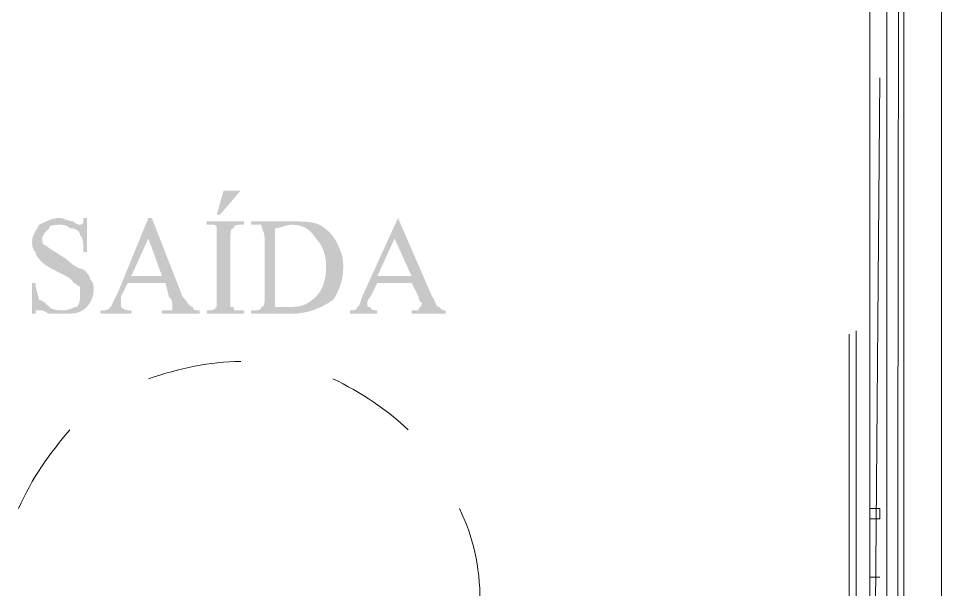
# Model space of a CAD drawing. Header units: metres. Extents: x 2999 to 3164, y 1641 to 1678.
# Drawn here: x 3008.8241 to 3009.2431, y 1652.9362 to 1653.1954 of the extents above; entities that cross this region are included whole.
import ezdxf

# ---------------------------------------------------------------- set-up
doc = ezdxf.new("R2010")
doc.units = ezdxf.units.M

msp = doc.modelspace()

# ---------------------------------------------------------------- hatches: boundary and pattern name
at = {"true_color": 0x000007}
h = msp.add_hatch(color=7, dxfattribs=at)
h.paths.add_polyline_path([(3008.85511, 1653.10486), (3008.85511, 1653.08934), (3008.85356, 1653.08934), (3008.85356, 1653.08934), (3008.85356, 1653.08973), (3008.85356, 1653.09011), (3008.85355, 1653.0905), (3008.85355, 1653.09088), (3008.85354, 1653.09126), (3008.85353, 1653.09164), (3008.85352, 1653.09202), (3008.8535, 1653.09238), (3008.85347, 1653.09275), (3008.85344, 1653.09311), (3008.85341, 1653.09346), (3008.85336, 1653.0938), (3008.85331, 1653.09414), (3008.85325, 1653.09446), (3008.85318, 1653.09478), (3008.8531, 1653.09509), (3008.85301, 1653.09538), (3008.8529, 1653.09567), (3008.85279, 1653.09594), (3008.85266, 1653.0962), (3008.85252, 1653.09645), (3008.85236, 1653.09668), (3008.85219, 1653.0969), (3008.852, 1653.0971), (3008.852, 1653.0971), (3008.852, 1653.09729), (3008.85197, 1653.09748), (3008.85193, 1653.09768), (3008.85188, 1653.09787), (3008.8518, 1653.09805), (3008.85171, 1653.09824), (3008.85161, 1653.09842), (3008.85149, 1653.09859), (3008.85135, 1653.09876), (3008.8512, 1653.09893), (3008.85103, 1653.09908), (3008.85084, 1653.09923), (3008.85064, 1653.09937), (3008.85042, 1653.09951), (3008.85019, 1653.09963), (3008.84994, 1653.09974), (3008.84967, 1653.09984), (3008.84939, 1653.09993), (3008.84909, 1653.10001), (3008.84877, 1653.10008), (3008.84844, 1653.10013), (3008.84809, 1653.10017), (3008.84773, 1653.10019), (3008.84735, 1653.1002), (3008.84716, 1653.10039), (3008.84696, 1653.10056), (3008.84677, 1653.10071), (3008.84657, 1653.10086), (3008.84638, 1653.10098), (3008.84619, 1653.1011), (3008.84599, 1653.1012), (3008.8458, 1653.10129), (3008.8456, 1653.10137), (3008.84541, 1653.10145), (3008.84522, 1653.10151), (3008.84502, 1653.10156), (3008.84483, 1653.1016), (3008.84463, 1653.10164), (3008.84444, 1653.10167), (3008.84425, 1653.1017), (3008.84405, 1653.10172), (3008.84386, 1653.10173), (3008.84366, 1653.10174), (3008.84347, 1653.10175), (3008.84328, 1653.10175), (3008.84308, 1653.10175), (3008.84289, 1653.10175), (3008.84269, 1653.10175), (3008.84249, 1653.10175), (3008.84228, 1653.10175), (3008.84205, 1653.10175), (3008.84181, 1653.10175), (3008.84156, 1653.10174), (3008.84131, 1653.10173), (3008.84105, 1653.10172), (3008.8408, 1653.1017), (3008.84054, 1653.10167), (3008.84028, 1653.10164), (3008.84003, 1653.1016), (3008.83978, 1653.10156), (3008.83955, 1653.10151), (3008.83932, 1653.10145), (3008.8391, 1653.10137), (3008.8389, 1653.10129), (3008.83871, 1653.1012), (3008.83855, 1653.1011), (3008.8384, 1653.10098), (3008.83827, 1653.10086), (3008.83817, 1653.10071), (3008.8381, 1653.10056), (3008.83805, 1653.10039), (3008.83804, 1653.1002), (3008.83784, 1653.10001), (3008.83765, 1653.09981), (3008.83746, 1653.09962), (3008.83727, 1653.09943), (3008.83708, 1653.09923), (3008.8369, 1653.09904), (3008.83672, 1653.09884), (3008.83654, 1653.09865), (3008.83637, 1653.09846), (3008.83621, 1653.09826), (3008.83605, 1653.09807), (3008.8359, 1653.09787), (3008.83576, 1653.09768), (3008.83563, 1653.09749), (3008.83551, 1653.09729), (3008.83539, 1653.0971), (3008.83529, 1653.0969), (3008.8352, 1653.09671), (3008.83512, 1653.09652), (3008.83506, 1653.09632), (3008.835, 1653.09613), (3008.83496, 1653.09593), (3008.83494, 1653.09574), (3008.83493, 1653.09555), (3008.83493, 1653.09535), (3008.83493, 1653.09516), (3008.83494, 1653.09497), (3008.83494, 1653.09478), (3008.83495, 1653.09459), (3008.83496, 1653.09441), (3008.83497, 1653.09423), (3008.83499, 1653.09405), (3008.83502, 1653.09388), (3008.83505, 1653.09372), (3008.83508, 1653.09356), (3008.83513, 1653.09341), (3008.83518, 1653.09327), (3008.83524, 1653.09314), (3008.83531, 1653.09301), (3008.83539, 1653.0929), (3008.83549, 1653.0928), (3008.83559, 1653.09271), (3008.8357, 1653.09263), (3008.83583, 1653.09256), (3008.83597, 1653.09251), (3008.83613, 1653.09247), (3008.8363, 1653.09245), (3008.83649, 1653.09244), (3008.83669, 1653.09225), (3008.83691, 1653.09205), (3008.83714, 1653.09186), (3008.83739, 1653.09166), (3008.83766, 1653.09146), (3008.83794, 1653.09125), (3008.83824, 1653.09105), (3008.83855, 1653.09083), (3008.83889, 1653.09061), (3008.83923, 1653.09039), (3008.8396, 1653.09016), (3008.83998, 1653.08992), (3008.84037, 1653.08967), (3008.84079, 1653.08942), (3008.84121, 1653.08915), (3008.84166, 1653.08888), (3008.84212, 1653.08859), (3008.8426, 1653.0883), (3008.84309, 1653.08799), (3008.8436, 1653.08766), (3008.84412, 1653.08733), (3008.84467, 1653.08698), (3008.84522, 1653.08661), (3008.8458, 1653.08623), (3008.84618, 1653.08585), (3008.84657, 1653.08549), (3008.84696, 1653.08514), (3008.84734, 1653.08481), (3008.84772, 1653.0845), (3008.8481, 1653.0842), (3008.84847, 1653.08391), (3008.84884, 1653.08365), (3008.84921, 1653.0834), (3008.84956, 1653.08316), (3008.84992, 1653.08294), (3008.85026, 1653.08274), (3008.85059, 1653.08256), (3008.85092, 1653.08239), (3008.85124, 1653.08223), (3008.85155, 1653.0821), (3008.85184, 1653.08197), (3008.85213, 1653.08187), (3008.8524, 1653.08178), (3008.85266, 1653.08171), (3008.85291, 1653.08165), (3008.85314, 1653.08161), (3008.85335, 1653.08159), (3008.85356, 1653.08158), (3008.85375, 1653.08138), (3008.85394, 1653.08119), (3008.85414, 1653.081), (3008.85433, 1653.0808), (3008.85451, 1653.08061), (3008.8547, 1653.08041), (3008.85488, 1653.08022), (3008.85505, 1653.08003), (3008.85522, 1653.07983), (3008.85538, 1653.07964), (3008.85554, 1653.07944), (3008.85569, 1653.07925), (3008.85583, 1653.07906), (3008.85596, 1653.07886), (3008.85609, 1653.07867), (3008.8562, 1653.07847), (3008.8563, 1653.07828), (3008.85639, 1653.07809), (3008.85647, 1653.07789), (3008.85654, 1653.0777), (3008.85659, 1653.0775), (3008.85663, 1653.07731), (3008.85665, 1653.07712), (3008.85666, 1653.07692), (3008.85685, 1653.07673), (3008.85702, 1653.07653), (3008.85717, 1653.07634), (3008.85731, 1653.07615), (3008.85744, 1653.07595), (3008.85756, 1653.07576), (3008.85766, 1653.07556), (3008.85775, 1653.07537), (3008.85783, 1653.07518), (3008.8579, 1653.07498), (3008.85797, 1653.07479), (3008.85802, 1653.07459), (3008.85806, 1653.0744), (3008.8581, 1653.07421), (3008.85813, 1653.07401), (3008.85816, 1653.07382), (3008.85817, 1653.07362), (3008.85819, 1653.07343), (3008.8582, 1653.07324), (3008.85821, 1653.07304), (3008.85821, 1653.07285), (3008.85821, 1653.07265), (3008.85821, 1653.07246), (3008.85821, 1653.07227), (3008.8582, 1653.07188), (3008.85818, 1653.07149), (3008.85814, 1653.07111), (3008.85809, 1653.07072), (3008.85802, 1653.07034), (3008.85795, 1653.06996), (3008.85786, 1653.06959), (3008.85775, 1653.06922), (3008.85764, 1653.06886), (3008.85752, 1653.0685), (3008.85738, 1653.06815), (3008.85724, 1653.0678), (3008.85709, 1653.06747), (3008.85694, 1653.06714), (3008.85677, 1653.06683), (3008.8566, 1653.06652), (3008.85643, 1653.06622), (3008.85625, 1653.06594), (3008.85606, 1653.06566), (3008.85588, 1653.0654), (3008.85569, 1653.06516), (3008.8555, 1653.06493), (3008.8553, 1653.06471), (3008.85511, 1653.06451), (3008.85472, 1653.06413), (3008.85433, 1653.06379), (3008.85394, 1653.06348), (3008.85355, 1653.0632), (3008.85315, 1653.06294), (3008.85276, 1653.06271), (3008.85235, 1653.06251), (3008.85195, 1653.06232), (3008.85154, 1653.06216), (3008.85112, 1653.06202), (3008.85069, 1653.0619), (3008.85026, 1653.06179), (3008.84982, 1653.0617), (3008.84937, 1653.06163), (3008.84891, 1653.06157), (3008.84844, 1653.06152), (3008.84796, 1653.06148), (3008.84747, 1653.06145), (3008.84697, 1653.06143), (3008.84645, 1653.06142), (3008.84592, 1653.06141), (3008.84538, 1653.0614), (3008.84482, 1653.0614), (3008.84425, 1653.0614), (3008.84424, 1653.0614), (3008.84421, 1653.0614), (3008.84418, 1653.0614), (3008.84412, 1653.0614), (3008.84406, 1653.0614), (3008.84398, 1653.0614), (3008.84389, 1653.0614), (3008.84379, 1653.0614), (3008.84367, 1653.0614), (3008.84355, 1653.0614), (3008.84342, 1653.0614), (3008.84328, 1653.0614), (3008.84313, 1653.0614), (3008.84297, 1653.0614), (3008.84281, 1653.0614), (3008.84264, 1653.0614), (3008.84246, 1653.0614), (3008.84228, 1653.0614), (3008.8421, 1653.0614), (3008.84191, 1653.0614), (3008.84172, 1653.0614), (3008.84153, 1653.0614), (3008.84134, 1653.0614), (3008.84114, 1653.0614), (3008.84113, 1653.0614), (3008.84111, 1653.0614), (3008.84107, 1653.0614), (3008.84102, 1653.0614), (3008.84095, 1653.0614), (3008.84087, 1653.0614), (3008.84078, 1653.0614), (3008.84068, 1653.0614), (3008.84057, 1653.0614), (3008.84045, 1653.0614), (3008.84031, 1653.0614), (3008.84017, 1653.0614), (3008.84002, 1653.0614), (3008.83987, 1653.0614), (3008.8397, 1653.0614), (3008.83953, 1653.0614), (3008.83936, 1653.0614), (3008.83918, 1653.0614), (3008.83899, 1653.0614), (3008.83881, 1653.0614), (3008.83862, 1653.0614), (3008.83842, 1653.0614), (3008.83823, 1653.0614), (3008.83804, 1653.0614), (3008.83767, 1653.06159), (3008.83732, 1653.06176), (3008.83701, 1653.06192), (3008.83672, 1653.06206), (3008.83646, 1653.06218), (3008.83622, 1653.0623), (3008.836, 1653.0624), (3008.8358, 1653.0625), (3008.83561, 1653.06258), (3008.83544, 1653.06265), (3008.83528, 1653.06271), (3008.83513, 1653.06276), (3008.83499, 1653.06281), (3008.83485, 1653.06284), (3008.83472, 1653.06287), (3008.83459, 1653.0629), (3008.83446, 1653.06292), (3008.83433, 1653.06293), (3008.83419, 1653.06294), (3008.83405, 1653.06295), (3008.8339, 1653.06295), (3008.83374, 1653.06295), (3008.83357, 1653.06295), (3008.83338, 1653.06295), (3008.83338, 1653.06295), (3008.83338, 1653.06295), (3008.83338, 1653.06295), (3008.83337, 1653.06295), (3008.83337, 1653.06295), (3008.83336, 1653.06295), (3008.83334, 1653.06295), (3008.83332, 1653.06295), (3008.8333, 1653.06295), (3008.83327, 1653.06295), (3008.83323, 1653.06295), (3008.83319, 1653.06295), (3008.83313, 1653.06295), (3008.83307, 1653.06295), (3008.833, 1653.06295), (3008.83292, 1653.06295), (3008.83283, 1653.06295), (3008.83273, 1653.06295), (3008.83261, 1653.06295), (3008.83248, 1653.06295), (3008.83234, 1653.06295), (3008.83219, 1653.06295), (3008.83202, 1653.06295), (3008.83183, 1653.06295), (3008.83183, 1653.06295), (3008.83183, 1653.06292), (3008.83183, 1653.06289), (3008.83183, 1653.06284), (3008.83183, 1653.06278), (3008.83183, 1653.06271), (3008.83183, 1653.06264), (3008.83183, 1653.06255), (3008.83183, 1653.06246), (3008.83183, 1653.06237), (3008.83183, 1653.06228), (3008.83183, 1653.06218), (3008.83183, 1653.06208), (3008.83183, 1653.06199), (3008.83183, 1653.06189), (3008.83183, 1653.06181), (3008.83183, 1653.06172), (3008.83183, 1653.06165), (3008.83183, 1653.06158), (3008.83183, 1653.06152), (3008.83183, 1653.06147), (3008.83183, 1653.06143), (3008.83183, 1653.06141), (3008.83183, 1653.0614), (3008.83028, 1653.0614), (3008.83028, 1653.07537), (3008.83183, 1653.07537), (3008.83183, 1653.07537), (3008.83184, 1653.07498), (3008.83186, 1653.0746), (3008.8319, 1653.07421), (3008.83194, 1653.07383), (3008.832, 1653.07344), (3008.83207, 1653.07307), (3008.83215, 1653.07269), (3008.83223, 1653.07232), (3008.83232, 1653.07196), (3008.83241, 1653.0716), (3008.83251, 1653.07125), (3008.83261, 1653.07091), (3008.8327, 1653.07057), (3008.8328, 1653.07025), (3008.83289, 1653.06993), (3008.83298, 1653.06962), (3008.83306, 1653.06933), (3008.83314, 1653.06904), (3008.83321, 1653.06877), (3008.83327, 1653.06851), (3008.83331, 1653.06826), (3008.83335, 1653.06803), (3008.83337, 1653.06781), (3008.83338, 1653.06761), (3008.83338, 1653.06761), (3008.83358, 1653.0676), (3008.83377, 1653.06758), (3008.83396, 1653.06754), (3008.83416, 1653.06749), (3008.83435, 1653.06742), (3008.83455, 1653.06734), (3008.83474, 1653.06725), (3008.83493, 1653.06715), (3008.83513, 1653.06704), (3008.83532, 1653.06691), (3008.83552, 1653.06678), (3008.83571, 1653.06664), (3008.8359, 1653.06649), (3008.8361, 1653.06633), (3008.83629, 1653.06617), (3008.83649, 1653.066), (3008.83668, 1653.06583), (3008.83687, 1653.06565), (3008.83707, 1653.06546), (3008.83726, 1653.06528), (3008.83746, 1653.06509), (3008.83765, 1653.06489), (3008.83784, 1653.0647), (3008.83804, 1653.06451), (3008.83824, 1653.06432), (3008.83846, 1653.06415), (3008.83869, 1653.06399), (3008.83893, 1653.06385), (3008.83918, 1653.06372), (3008.83944, 1653.06361), (3008.83971, 1653.06351), (3008.83999, 1653.06341), (3008.84027, 1653.06333), (3008.84056, 1653.06326), (3008.84085, 1653.0632), (3008.84114, 1653.06315), (3008.84143, 1653.0631), (3008.84172, 1653.06307), (3008.84201, 1653.06304), (3008.84229, 1653.06301), (3008.84257, 1653.06299), (3008.84284, 1653.06298), (3008.8431, 1653.06297), (3008.84335, 1653.06296), (3008.8436, 1653.06296), (3008.84383, 1653.06296), (3008.84404, 1653.06295), (3008.84425, 1653.06295), (3008.84463, 1653.06296), (3008.84499, 1653.06299), (3008.84534, 1653.06302), (3008.84567, 1653.06307), (3008.846, 1653.06313), (3008.84631, 1653.0632), (3008.8466, 1653.06327), (3008.84689, 1653.06336), (3008.84716, 1653.06345), (3008.84743, 1653.06354), (3008.84768, 1653.06363), (3008.84793, 1653.06373), (3008.84817, 1653.06383), (3008.8484, 1653.06392), (3008.84863, 1653.06402), (3008.84884, 1653.0641), (3008.84906, 1653.06419), (3008.84926, 1653.06426), (3008.84947, 1653.06433), (3008.84967, 1653.06439), (3008.84987, 1653.06444), (3008.85006, 1653.06448), (3008.85026, 1653.0645), (3008.85045, 1653.06451), (3008.85064, 1653.0647), (3008.85081, 1653.0649), (3008.85097, 1653.06509), (3008.85111, 1653.06529), (3008.85123, 1653.06549), (3008.85135, 1653.0657), (3008.85145, 1653.0659), (3008.85155, 1653.06612), (3008.85163, 1653.06633), (3008.8517, 1653.06656), (3008.85176, 1653.06679), (3008.85181, 1653.06703), (3008.85186, 1653.06728), (3008.85189, 1653.06753), (3008.85192, 1653.0678), (3008.85195, 1653.06807), (3008.85197, 1653.06836), (3008.85198, 1653.06865), (3008.85199, 1653.06896), (3008.852, 1653.06928), (3008.852, 1653.06962), (3008.852, 1653.06997), (3008.852, 1653.07033), (3008.852, 1653.07071), (3008.852, 1653.07072), (3008.852, 1653.07075), (3008.852, 1653.07078), (3008.852, 1653.07084), (3008.852, 1653.0709), (3008.852, 1653.07098), (3008.852, 1653.07107), (3008.852, 1653.07117), (3008.852, 1653.07129), (3008.852, 1653.07141), (3008.852, 1653.07154), (3008.852, 1653.07168), (3008.852, 1653.07183), (3008.852, 1653.07199), (3008.852, 1653.07215), (3008.852, 1653.07232), (3008.852, 1653.0725), (3008.852, 1653.07268), (3008.852, 1653.07286), (3008.852, 1653.07305), (3008.852, 1653.07324), (3008.852, 1653.07343), (3008.852, 1653.07362), (3008.852, 1653.07382), (3008.85182, 1653.07383), (3008.85165, 1653.07385), (3008.85149, 1653.07389), (3008.85134, 1653.07393), (3008.85121, 1653.07399), (3008.85108, 1653.07406), (3008.85097, 1653.07414), (3008.85086, 1653.07422), (3008.85075, 1653.07431), (3008.85065, 1653.0744), (3008.85055, 1653.0745), (3008.85045, 1653.07459), (3008.85036, 1653.07469), (3008.85026, 1653.07479), (3008.85016, 1653.07488), (3008.85005, 1653.07497), (3008.84994, 1653.07505), (3008.84982, 1653.07513), (3008.8497, 1653.0752), (3008.84956, 1653.07526), (3008.84942, 1653.0753), (3008.84926, 1653.07534), (3008.84909, 1653.07536), (3008.8489, 1653.07537), (3008.84889, 1653.07556), (3008.84884, 1653.07576), (3008.84876, 1653.07595), (3008.84866, 1653.07615), (3008.84852, 1653.07634), (3008.84837, 1653.07653), (3008.84819, 1653.07673), (3008.84798, 1653.07692), (3008.84776, 1653.07712), (3008.84751, 1653.07731), (3008.84724, 1653.0775), (3008.84696, 1653.0777), (3008.84666, 1653.07789), (3008.84635, 1653.07809), (3008.84602, 1653.07828), (3008.84568, 1653.07847), (3008.84533, 1653.07867), (3008.84497, 1653.07886), (3008.84461, 1653.07906), (3008.84423, 1653.07925), (3008.84385, 1653.07944), (3008.84347, 1653.07964), (3008.84308, 1653.07983), (3008.84269, 1653.08003), (3008.84231, 1653.08022), (3008.84192, 1653.08041), (3008.84153, 1653.08061), (3008.84115, 1653.0808), (3008.84077, 1653.081), (3008.84039, 1653.08119), (3008.84002, 1653.08138), (3008.83965, 1653.08158), (3008.83928, 1653.08177), (3008.83893, 1653.08197), (3008.83857, 1653.08216), (3008.83823, 1653.08235), (3008.8379, 1653.08255), (3008.83757, 1653.08274), (3008.83725, 1653.08294), (3008.83695, 1653.08313), (3008.83665, 1653.08332), (3008.83636, 1653.08352), (3008.83609, 1653.08371), (3008.83583, 1653.08391), (3008.83559, 1653.0841), (3008.83535, 1653.08429), (3008.83514, 1653.08449), (3008.83493, 1653.08468), (3008.83474, 1653.08488), (3008.83455, 1653.08507), (3008.83435, 1653.08526), (3008.83416, 1653.08546), (3008.83398, 1653.08565), (3008.83379, 1653.08585), (3008.83361, 1653.08604), (3008.83344, 1653.08623), (3008.83327, 1653.08643), (3008.83311, 1653.08662), (3008.83295, 1653.08682), (3008.8328, 1653.08701), (3008.83266, 1653.0872), (3008.83253, 1653.0874), (3008.8324, 1653.08759), (3008.83229, 1653.08779), (3008.83219, 1653.08798), (3008.8321, 1653.08817), (3008.83202, 1653.08837), (3008.83195, 1653.08856), (3008.8319, 1653.08876), (3008.83186, 1653.08895), (3008.83184, 1653.08914), (3008.83183, 1653.08934), (3008.83164, 1653.08953), (3008.83147, 1653.08973), (3008.83132, 1653.08992), (3008.83118, 1653.09011), (3008.83105, 1653.09031), (3008.83093, 1653.0905), (3008.83083, 1653.0907), (3008.83074, 1653.09089), (3008.83066, 1653.09108), (3008.83059, 1653.09128), (3008.83052, 1653.09147), (3008.83047, 1653.09167), (3008.83043, 1653.09186), (3008.83039, 1653.09205), (3008.83036, 1653.09225), (3008.83034, 1653.09244), (3008.83032, 1653.09264), (3008.8303, 1653.09283), (3008.83029, 1653.09302), (3008.83028, 1653.09322), (3008.83028, 1653.09341), (3008.83028, 1653.09361), (3008.83028, 1653.0938), (3008.83028, 1653.09399), (3008.83029, 1653.09437), (3008.83031, 1653.09474), (3008.83035, 1653.09509), (3008.8304, 1653.09543), (3008.83047, 1653.09576), (3008.83054, 1653.09608), (3008.83064, 1653.09639), (3008.83074, 1653.0967), (3008.83085, 1653.09699), (3008.83097, 1653.09729), (3008.83111, 1653.09758), (3008.83125, 1653.09787), (3008.8314, 1653.09816), (3008.83155, 1653.09846), (3008.83172, 1653.09875), (3008.83189, 1653.09905), (3008.83206, 1653.09936), (3008.83224, 1653.09967), (3008.83243, 1653.09999), (3008.83261, 1653.10032), (3008.8328, 1653.10066), (3008.83299, 1653.10101), (3008.83319, 1653.10137), (3008.83338, 1653.10175), (3008.83377, 1653.10195), (3008.83416, 1653.10214), (3008.83455, 1653.10233), (3008.83493, 1653.10252), (3008.83532, 1653.10271), (3008.83571, 1653.10289), (3008.8361, 1653.10307), (3008.83649, 1653.10325), (3008.83687, 1653.10342), (3008.83726, 1653.10358), (3008.83765, 1653.10374), (3008.83804, 1653.10389), (3008.83843, 1653.10403), (3008.83881, 1653.10416), (3008.8392, 1653.10428), (3008.83959, 1653.1044), (3008.83998, 1653.1045), (3008.84037, 1653.10459), (3008.84075, 1653.10467), (3008.84114, 1653.10474), (3008.84153, 1653.10479), (3008.84192, 1653.10483), (3008.84231, 1653.10485), (3008.84269, 1653.10486), (3008.8429, 1653.10485), (3008.84311, 1653.10483), (3008.84334, 1653.10479), (3008.84358, 1653.10474), (3008.84384, 1653.10468), (3008.8441, 1653.10461), (3008.84437, 1653.10454), (3008.84465, 1653.10446), (3008.84493, 1653.10437), (3008.84522, 1653.10427), (3008.84551, 1653.10418), (3008.8458, 1653.10408), (3008.84609, 1653.10398), (3008.84638, 1653.10389), (3008.84666, 1653.1038), (3008.84695, 1653.10371), (3008.84722, 1653.10362), (3008.84749, 1653.10355), (3008.84776, 1653.10348), (3008.84801, 1653.10342), (3008.84825, 1653.10337), (3008.84848, 1653.10334), (3008.8487, 1653.10331), (3008.8489, 1653.10331), (3008.84909, 1653.10312), (3008.84929, 1653.10295), (3008.84948, 1653.10279), (3008.84967, 1653.10265), (3008.84986, 1653.10252), (3008.85004, 1653.10241), (3008.85022, 1653.10231), (3008.8504, 1653.10221), (3008.85057, 1653.10213), (3008.85073, 1653.10206), (3008.85089, 1653.102), (3008.85103, 1653.10195), (3008.85118, 1653.1019), (3008.85131, 1653.10187), (3008.85143, 1653.10184), (3008.85155, 1653.10181), (3008.85165, 1653.10179), (3008.85174, 1653.10178), (3008.85182, 1653.10177), (3008.85188, 1653.10176), (3008.85194, 1653.10176), (3008.85197, 1653.10175), (3008.852, 1653.10175), (3008.852, 1653.10175), (3008.85201, 1653.10175), (3008.85204, 1653.10175), (3008.85207, 1653.10176), (3008.85212, 1653.10176), (3008.85218, 1653.10177), (3008.85225, 1653.10178), (3008.85232, 1653.10179), (3008.85241, 1653.10181), (3008.8525, 1653.10184), (3008.85259, 1653.10187), (3008.85268, 1653.1019), (3008.85278, 1653.10195), (3008.85288, 1653.102), (3008.85297, 1653.10206), (3008.85307, 1653.10213), (3008.85315, 1653.10221), (3008.85324, 1653.10231), (3008.85331, 1653.10241), (3008.85338, 1653.10252), (3008.85344, 1653.10265), (3008.85349, 1653.10279), (3008.85353, 1653.10295), (3008.85355, 1653.10312), (3008.85356, 1653.10331), (3008.85356, 1653.10331), (3008.85356, 1653.10331), (3008.85356, 1653.10331), (3008.85356, 1653.10331), (3008.85356, 1653.10332), (3008.85356, 1653.10333), (3008.85356, 1653.10334), (3008.85356, 1653.10336), (3008.85356, 1653.10339), (3008.85356, 1653.10342), (3008.85356, 1653.10345), (3008.85356, 1653.1035), (3008.85356, 1653.10355), (3008.85356, 1653.10361), (3008.85356, 1653.10368), (3008.85356, 1653.10377), (3008.85356, 1653.10386), (3008.85356, 1653.10396), (3008.85356, 1653.10408), (3008.85356, 1653.1042), (3008.85356, 1653.10435), (3008.85356, 1653.1045), (3008.85356, 1653.10467), (3008.85356, 1653.10486), (3008.85511, 1653.10486), (3008.85356, 1653.10486)])
h.paths.add_polyline_path([(3008.8908, 1653.07537), (3008.87373, 1653.07537), (3008.87063, 1653.06916), (3008.87063, 1653.06916), (3008.87063, 1653.06897), (3008.87063, 1653.06878), (3008.87063, 1653.06858), (3008.87063, 1653.06839), (3008.87063, 1653.06821), (3008.87063, 1653.06802), (3008.87063, 1653.06784), (3008.87063, 1653.06767), (3008.87063, 1653.0675), (3008.87063, 1653.06733), (3008.87063, 1653.06718), (3008.87063, 1653.06703), (3008.87063, 1653.06689), (3008.87063, 1653.06675), (3008.87063, 1653.06663), (3008.87063, 1653.06652), (3008.87063, 1653.06642), (3008.87063, 1653.06633), (3008.87063, 1653.06625), (3008.87063, 1653.06618), (3008.87063, 1653.06613), (3008.87063, 1653.06609), (3008.87063, 1653.06607), (3008.87063, 1653.06606), (3008.87063, 1653.06606), (3008.87063, 1653.06587), (3008.87063, 1653.0657), (3008.87063, 1653.06555), (3008.87063, 1653.0654), (3008.87063, 1653.06528), (3008.87063, 1653.06516), (3008.87063, 1653.06506), (3008.87063, 1653.06497), (3008.87063, 1653.06489), (3008.87063, 1653.06481), (3008.87063, 1653.06475), (3008.87063, 1653.0647), (3008.87063, 1653.06466), (3008.87063, 1653.06462), (3008.87063, 1653.06459), (3008.87063, 1653.06456), (3008.87063, 1653.06455), (3008.87063, 1653.06453), (3008.87063, 1653.06452), (3008.87063, 1653.06451), (3008.87063, 1653.06451), (3008.87063, 1653.06451), (3008.87063, 1653.06451), (3008.87063, 1653.06451), (3008.87082, 1653.06432), (3008.87102, 1653.06415), (3008.87121, 1653.06399), (3008.8714, 1653.06385), (3008.8716, 1653.06372), (3008.87179, 1653.06361), (3008.87199, 1653.06351), (3008.87218, 1653.06341), (3008.87237, 1653.06333), (3008.87257, 1653.06326), (3008.87276, 1653.0632), (3008.87296, 1653.06315), (3008.87315, 1653.0631), (3008.87334, 1653.06307), (3008.87354, 1653.06304), (3008.87373, 1653.06301), (3008.87393, 1653.06299), (3008.87412, 1653.06298), (3008.87431, 1653.06297), (3008.87451, 1653.06296), (3008.8747, 1653.06296), (3008.8749, 1653.06296), (3008.87509, 1653.06295), (3008.87528, 1653.06295), (3008.87528, 1653.0614), (3008.86132, 1653.0614), (3008.86132, 1653.06295), (3008.86132, 1653.06295), (3008.86169, 1653.06295), (3008.86203, 1653.06296), (3008.86234, 1653.06296), (3008.86263, 1653.06296), (3008.86289, 1653.06297), (3008.86314, 1653.06298), (3008.86336, 1653.06299), (3008.86356, 1653.06301), (3008.86374, 1653.06304), (3008.86392, 1653.06307), (3008.86408, 1653.0631), (3008.86423, 1653.06315), (3008.86437, 1653.0632), (3008.8645, 1653.06326), (3008.86464, 1653.06333), (3008.86477, 1653.06341), (3008.86489, 1653.06351), (3008.86503, 1653.06361), (3008.86516, 1653.06372), (3008.8653, 1653.06385), (3008.86545, 1653.06399), (3008.86561, 1653.06415), (3008.86579, 1653.06432), (3008.86597, 1653.06451), (3008.86597, 1653.06451), (3008.86598, 1653.06452), (3008.866, 1653.06457), (3008.86604, 1653.06465), (3008.86609, 1653.06475), (3008.86616, 1653.06488), (3008.86624, 1653.06504), (3008.86633, 1653.06522), (3008.86643, 1653.06543), (3008.86655, 1653.06565), (3008.86667, 1653.0659), (3008.8668, 1653.06616), (3008.86694, 1653.06645), (3008.86709, 1653.06675), (3008.86725, 1653.06706), (3008.86741, 1653.06739), (3008.86758, 1653.06773), (3008.86776, 1653.06808), (3008.86794, 1653.06844), (3008.86812, 1653.0688), (3008.86831, 1653.06918), (3008.8685, 1653.06956), (3008.86869, 1653.06994), (3008.86888, 1653.07033), (3008.86908, 1653.07071), (3008.88304, 1653.10486), (3008.8846, 1653.10486), (3008.89856, 1653.06916), (3008.89856, 1653.06916), (3008.89876, 1653.06896), (3008.89895, 1653.06875), (3008.89915, 1653.06852), (3008.89934, 1653.06828), (3008.89953, 1653.06803), (3008.89973, 1653.06778), (3008.89992, 1653.06752), (3008.90012, 1653.06727), (3008.90031, 1653.06701), (3008.9005, 1653.06675), (3008.9007, 1653.0665), (3008.90089, 1653.06625), (3008.90109, 1653.06601), (3008.90128, 1653.06579), (3008.90147, 1653.06557), (3008.90167, 1653.06537), (3008.90186, 1653.06518), (3008.90206, 1653.06502), (3008.90225, 1653.06487), (3008.90244, 1653.06474), (3008.90264, 1653.06464), (3008.90283, 1653.06457), (3008.90303, 1653.06452), (3008.90322, 1653.06451), (3008.90322, 1653.06451), (3008.90323, 1653.06432), (3008.90325, 1653.06415), (3008.90329, 1653.06399), (3008.90334, 1653.06385), (3008.90341, 1653.06372), (3008.90349, 1653.06361), (3008.90358, 1653.06351), (3008.90368, 1653.06341), (3008.90379, 1653.06333), (3008.90392, 1653.06326), (3008.90405, 1653.0632), (3008.90419, 1653.06315), (3008.90434, 1653.0631), (3008.9045, 1653.06307), (3008.90466, 1653.06304), (3008.90483, 1653.06301), (3008.905, 1653.06299), (3008.90518, 1653.06298), (3008.90537, 1653.06297), (3008.90555, 1653.06296), (3008.90574, 1653.06296), (3008.90594, 1653.06296), (3008.90613, 1653.06295), (3008.90632, 1653.06295), (3008.90632, 1653.0614), (3008.88925, 1653.0614), (3008.88925, 1653.06295), (3008.88925, 1653.06295), (3008.88962, 1653.06295), (3008.88997, 1653.06295), (3008.89028, 1653.06295), (3008.89057, 1653.06295), (3008.89083, 1653.06295), (3008.89107, 1653.06295), (3008.89129, 1653.06295), (3008.89149, 1653.06295), (3008.89168, 1653.06295), (3008.89185, 1653.06295), (3008.89201, 1653.06295), (3008.89216, 1653.06295), (3008.8923, 1653.06295), (3008.89244, 1653.06295), (3008.89257, 1653.06295), (3008.8927, 1653.06295), (3008.89283, 1653.06295), (3008.89296, 1653.06295), (3008.8931, 1653.06295), (3008.89324, 1653.06295), (3008.89339, 1653.06295), (3008.89355, 1653.06295), (3008.89372, 1653.06295), (3008.89391, 1653.06295), (3008.89391, 1653.06295), (3008.89391, 1653.06314), (3008.89391, 1653.06331), (3008.89391, 1653.06347), (3008.89391, 1653.06362), (3008.89391, 1653.06375), (3008.89391, 1653.06388), (3008.89391, 1653.06399), (3008.89391, 1653.0641), (3008.89391, 1653.06421), (3008.89391, 1653.06431), (3008.89391, 1653.06441), (3008.89391, 1653.06451), (3008.89391, 1653.0646), (3008.89391, 1653.0647), (3008.89391, 1653.0648), (3008.89391, 1653.06491), (3008.89391, 1653.06502), (3008.89391, 1653.06514), (3008.89391, 1653.06526), (3008.89391, 1653.0654), (3008.89391, 1653.06554), (3008.89391, 1653.0657), (3008.89391, 1653.06587), (3008.89391, 1653.06606), (3008.89391, 1653.06607), (3008.89391, 1653.06609), (3008.8939, 1653.06613), (3008.8939, 1653.06618), (3008.89389, 1653.06625), (3008.89388, 1653.06633), (3008.89387, 1653.06642), (3008.89385, 1653.06652), (3008.89383, 1653.06663), (3008.8938, 1653.06675), (3008.89376, 1653.06689), (3008.89371, 1653.06703), (3008.89366, 1653.06718), (3008.8936, 1653.06733), (3008.89353, 1653.0675), (3008.89345, 1653.06767), (3008.89336, 1653.06784), (3008.89325, 1653.06802), (3008.89314, 1653.06821), (3008.89301, 1653.06839), (3008.89287, 1653.06858), (3008.89271, 1653.06878), (3008.89254, 1653.06897), (3008.89236, 1653.06916), (3008.8908, 1653.07537), (3008.89236, 1653.06916)])
h.paths.add_polyline_path([(3008.88925, 1653.07847), (3008.88304, 1653.09555), (3008.87528, 1653.07847), (3008.88925, 1653.07847), (3008.87528, 1653.07847)])
h.paths.add_polyline_path([(3008.9265, 1653.06295), (3008.9265, 1653.0614), (3008.90943, 1653.0614), (3008.90943, 1653.06295), (3008.90943, 1653.06295), (3008.9098, 1653.06295), (3008.91014, 1653.06296), (3008.91045, 1653.06296), (3008.91074, 1653.06296), (3008.911, 1653.06297), (3008.91125, 1653.06298), (3008.91147, 1653.06299), (3008.91167, 1653.06301), (3008.91185, 1653.06304), (3008.91203, 1653.06307), (3008.91219, 1653.0631), (3008.91234, 1653.06315), (3008.91248, 1653.0632), (3008.91261, 1653.06326), (3008.91275, 1653.06333), (3008.91288, 1653.06341), (3008.91301, 1653.06351), (3008.91314, 1653.06361), (3008.91327, 1653.06372), (3008.91341, 1653.06385), (3008.91356, 1653.06399), (3008.91372, 1653.06415), (3008.9139, 1653.06432), (3008.91408, 1653.06451), (3008.91408, 1653.06451), (3008.91408, 1653.06451), (3008.91408, 1653.06454), (3008.91408, 1653.06458), (3008.91408, 1653.06464), (3008.91408, 1653.06471), (3008.91408, 1653.0648), (3008.91408, 1653.0649), (3008.91408, 1653.06502), (3008.91408, 1653.06516), (3008.91408, 1653.06532), (3008.91408, 1653.06548), (3008.91408, 1653.06567), (3008.91408, 1653.06587), (3008.91408, 1653.06609), (3008.91408, 1653.06633), (3008.91408, 1653.06658), (3008.91408, 1653.06684), (3008.91408, 1653.06713), (3008.91408, 1653.06742), (3008.91408, 1653.06774), (3008.91408, 1653.06807), (3008.91408, 1653.06842), (3008.91408, 1653.06878), (3008.91408, 1653.06916), (3008.91408, 1653.09555), (3008.91408, 1653.09555), (3008.91408, 1653.09593), (3008.91408, 1653.09629), (3008.91408, 1653.09664), (3008.91408, 1653.09697), (3008.91408, 1653.09728), (3008.91408, 1653.09758), (3008.91408, 1653.09787), (3008.91408, 1653.09813), (3008.91408, 1653.09838), (3008.91408, 1653.09862), (3008.91408, 1653.09884), (3008.91408, 1653.09904), (3008.91408, 1653.09922), (3008.91408, 1653.09939), (3008.91408, 1653.09955), (3008.91408, 1653.09968), (3008.91408, 1653.09981), (3008.91408, 1653.09991), (3008.91408, 1653.1), (3008.91408, 1653.10007), (3008.91408, 1653.10013), (3008.91408, 1653.10017), (3008.91408, 1653.10019), (3008.91408, 1653.1002), (3008.91408, 1653.1002), (3008.91408, 1653.10021), (3008.91408, 1653.10023), (3008.91408, 1653.10027), (3008.91408, 1653.10032), (3008.91407, 1653.10038), (3008.91406, 1653.10044), (3008.91404, 1653.10052), (3008.91403, 1653.1006), (3008.914, 1653.10069), (3008.91397, 1653.10079), (3008.91393, 1653.10088), (3008.91389, 1653.10098), (3008.91384, 1653.10107), (3008.91377, 1653.10117), (3008.9137, 1653.10126), (3008.91362, 1653.10135), (3008.91353, 1653.10143), (3008.91343, 1653.10151), (3008.91331, 1653.10158), (3008.91318, 1653.10164), (3008.91304, 1653.10169), (3008.91289, 1653.10172), (3008.91272, 1653.10175), (3008.91253, 1653.10175), (3008.91252, 1653.10175), (3008.9125, 1653.10175), (3008.91246, 1653.10175), (3008.91241, 1653.10175), (3008.91234, 1653.10175), (3008.91226, 1653.10175), (3008.91217, 1653.10175), (3008.91207, 1653.10175), (3008.91196, 1653.10175), (3008.91183, 1653.10175), (3008.9117, 1653.10175), (3008.91156, 1653.10175), (3008.91141, 1653.10175), (3008.91125, 1653.10175), (3008.91109, 1653.10175), (3008.91092, 1653.10175), (3008.91075, 1653.10175), (3008.91057, 1653.10175), (3008.91038, 1653.10175), (3008.9102, 1653.10175), (3008.91001, 1653.10175), (3008.90981, 1653.10175), (3008.90962, 1653.10175), (3008.90943, 1653.10175), (3008.90943, 1653.10331), (3008.9265, 1653.10331), (3008.9265, 1653.10175), (3008.92495, 1653.10175), (3008.92495, 1653.10175), (3008.92475, 1653.10175), (3008.92456, 1653.10175), (3008.92437, 1653.10175), (3008.92418, 1653.10175), (3008.92399, 1653.10174), (3008.92381, 1653.10173), (3008.92363, 1653.10172), (3008.92345, 1653.1017), (3008.92328, 1653.10167), (3008.92312, 1653.10164), (3008.92296, 1653.1016), (3008.92281, 1653.10156), (3008.92267, 1653.10151), (3008.92254, 1653.10145), (3008.92242, 1653.10137), (3008.9223, 1653.10129), (3008.9222, 1653.1012), (3008.92211, 1653.1011), (3008.92203, 1653.10098), (3008.92196, 1653.10086), (3008.92191, 1653.10071), (3008.92187, 1653.10056), (3008.92185, 1653.10039), (3008.92184, 1653.1002), (3008.92184, 1653.1002), (3008.92166, 1653.10019), (3008.92149, 1653.10017), (3008.92133, 1653.10013), (3008.92119, 1653.10007), (3008.92106, 1653.1), (3008.92095, 1653.09991), (3008.92084, 1653.09981), (3008.92075, 1653.09968), (3008.92067, 1653.09955), (3008.9206, 1653.09939), (3008.92054, 1653.09922), (3008.92048, 1653.09904), (3008.92044, 1653.09884), (3008.9204, 1653.09862), (3008.92037, 1653.09838), (3008.92035, 1653.09813), (3008.92033, 1653.09787), (3008.92031, 1653.09758), (3008.9203, 1653.09728), (3008.9203, 1653.09697), (3008.92029, 1653.09664), (3008.92029, 1653.09629), (3008.92029, 1653.09593), (3008.92029, 1653.09555), (3008.92029, 1653.06916), (3008.92029, 1653.06916), (3008.92029, 1653.06897), (3008.92029, 1653.06877), (3008.92029, 1653.06858), (3008.92029, 1653.06839), (3008.92029, 1653.06819), (3008.92029, 1653.068), (3008.92029, 1653.0678), (3008.92029, 1653.06761), (3008.92029, 1653.06742), (3008.92029, 1653.06722), (3008.92029, 1653.06703), (3008.92029, 1653.06683), (3008.92029, 1653.06664), (3008.92029, 1653.06645), (3008.92029, 1653.06625), (3008.92029, 1653.06606), (3008.92029, 1653.06586), (3008.92029, 1653.06567), (3008.92029, 1653.06548), (3008.92029, 1653.06528), (3008.92029, 1653.06509), (3008.92029, 1653.06489), (3008.92029, 1653.0647), (3008.92029, 1653.06451), (3008.92029, 1653.06451), (3008.92048, 1653.06451), (3008.92065, 1653.06451), (3008.9208, 1653.0645), (3008.92094, 1653.0645), (3008.92107, 1653.06449), (3008.92119, 1653.06448), (3008.92129, 1653.06447), (3008.92138, 1653.06445), (3008.92146, 1653.06442), (3008.92153, 1653.06439), (3008.9216, 1653.06436), (3008.92165, 1653.06431), (3008.92169, 1653.06426), (3008.92173, 1653.0642), (3008.92176, 1653.06413), (3008.92179, 1653.06405), (3008.9218, 1653.06396), (3008.92182, 1653.06385), (3008.92183, 1653.06374), (3008.92184, 1653.06361), (3008.92184, 1653.06347), (3008.92184, 1653.06331), (3008.92184, 1653.06314), (3008.92184, 1653.06295), (3008.92203, 1653.06295), (3008.9222, 1653.06295), (3008.92236, 1653.06295), (3008.9225, 1653.06295), (3008.92264, 1653.06295), (3008.92276, 1653.06295), (3008.92288, 1653.06295), (3008.92299, 1653.06295), (3008.9231, 1653.06295), (3008.9232, 1653.06295), (3008.9233, 1653.06295), (3008.92339, 1653.06295), (3008.92349, 1653.06295), (3008.92359, 1653.06295), (3008.92369, 1653.06295), (3008.9238, 1653.06295), (3008.92391, 1653.06295), (3008.92402, 1653.06295), (3008.92415, 1653.06295), (3008.92429, 1653.06295), (3008.92443, 1653.06295), (3008.92459, 1653.06295), (3008.92476, 1653.06295), (3008.92495, 1653.06295), (3008.9265, 1653.06295), (3008.92495, 1653.06295)])
h.paths.add_polyline_path([(3008.92495, 1653.11727), (3008.91563, 1653.10641), (3008.91408, 1653.10641), (3008.91719, 1653.11727), (3008.92495, 1653.11727), (3008.91719, 1653.11727)])
h.paths.add_polyline_path([(3008.9296, 1653.0614), (3008.9296, 1653.06295), (3008.93115, 1653.06295), (3008.93115, 1653.06295), (3008.93135, 1653.06295), (3008.93154, 1653.06296), (3008.93173, 1653.06296), (3008.93192, 1653.06296), (3008.93211, 1653.06297), (3008.93229, 1653.06298), (3008.93247, 1653.06299), (3008.93265, 1653.06301), (3008.93282, 1653.06304), (3008.93298, 1653.06307), (3008.93314, 1653.0631), (3008.93329, 1653.06315), (3008.93343, 1653.0632), (3008.93356, 1653.06326), (3008.93369, 1653.06333), (3008.9338, 1653.06341), (3008.9339, 1653.06351), (3008.93399, 1653.06361), (3008.93407, 1653.06372), (3008.93414, 1653.06385), (3008.93419, 1653.06399), (3008.93423, 1653.06415), (3008.93425, 1653.06432), (3008.93426, 1653.06451), (3008.93426, 1653.06451), (3008.93444, 1653.06451), (3008.93461, 1653.06454), (3008.93477, 1653.06458), (3008.93491, 1653.06464), (3008.93504, 1653.06471), (3008.93516, 1653.0648), (3008.93526, 1653.0649), (3008.93535, 1653.06502), (3008.93543, 1653.06516), (3008.9355, 1653.06532), (3008.93556, 1653.06548), (3008.93562, 1653.06567), (3008.93566, 1653.06587), (3008.9357, 1653.06609), (3008.93573, 1653.06633), (3008.93575, 1653.06658), (3008.93577, 1653.06684), (3008.93579, 1653.06713), (3008.9358, 1653.06742), (3008.9358, 1653.06774), (3008.93581, 1653.06807), (3008.93581, 1653.06842), (3008.93581, 1653.06878), (3008.93581, 1653.06916), (3008.93581, 1653.09555), (3008.93581, 1653.09555), (3008.9358, 1653.09593), (3008.93578, 1653.09629), (3008.93574, 1653.09664), (3008.9357, 1653.09698), (3008.93564, 1653.0973), (3008.93557, 1653.09761), (3008.93549, 1653.0979), (3008.93541, 1653.09819), (3008.93532, 1653.09846), (3008.93523, 1653.09873), (3008.93513, 1653.09898), (3008.93503, 1653.09923), (3008.93494, 1653.09947), (3008.93484, 1653.0997), (3008.93475, 1653.09993), (3008.93466, 1653.10014), (3008.93458, 1653.10036), (3008.9345, 1653.10057), (3008.93443, 1653.10077), (3008.93437, 1653.10097), (3008.93432, 1653.10117), (3008.93429, 1653.10136), (3008.93427, 1653.10156), (3008.93426, 1653.10175), (3008.93426, 1653.10175), (3008.93425, 1653.10175), (3008.93423, 1653.10175), (3008.93419, 1653.10175), (3008.93414, 1653.10175), (3008.93407, 1653.10175), (3008.93399, 1653.10175), (3008.9339, 1653.10175), (3008.9338, 1653.10175), (3008.93369, 1653.10175), (3008.93356, 1653.10175), (3008.93343, 1653.10175), (3008.93329, 1653.10175), (3008.93314, 1653.10175), (3008.93298, 1653.10175), (3008.93282, 1653.10175), (3008.93265, 1653.10175), (3008.93247, 1653.10175), (3008.93229, 1653.10175), (3008.93211, 1653.10175), (3008.93192, 1653.10175), (3008.93173, 1653.10175), (3008.93154, 1653.10175), (3008.93135, 1653.10175), (3008.93115, 1653.10175), (3008.9296, 1653.10175), (3008.9296, 1653.10331), (3008.94667, 1653.10331), (3008.94667, 1653.10331), (3008.94744, 1653.10331), (3008.94819, 1653.1033), (3008.94893, 1653.1033), (3008.94965, 1653.1033), (3008.95035, 1653.10329), (3008.95104, 1653.10328), (3008.95171, 1653.10327), (3008.95236, 1653.10325), (3008.953, 1653.10322), (3008.95363, 1653.10319), (3008.95423, 1653.10316), (3008.95482, 1653.10311), (3008.9554, 1653.10306), (3008.95595, 1653.103), (3008.95649, 1653.10293), (3008.95702, 1653.10285), (3008.95753, 1653.10275), (3008.95802, 1653.10265), (3008.9585, 1653.10254), (3008.95896, 1653.10241), (3008.9594, 1653.10227), (3008.95983, 1653.10211), (3008.96025, 1653.10194), (3008.96064, 1653.10175), (3008.96064, 1653.10175), (3008.96103, 1653.10155), (3008.96142, 1653.10133), (3008.9618, 1653.1011), (3008.96219, 1653.10086), (3008.96257, 1653.1006), (3008.96294, 1653.10032), (3008.96332, 1653.10004), (3008.96369, 1653.09974), (3008.96405, 1653.09943), (3008.96441, 1653.09912), (3008.96476, 1653.09879), (3008.9651, 1653.09846), (3008.96544, 1653.09811), (3008.96576, 1653.09776), (3008.96608, 1653.0974), (3008.96639, 1653.09704), (3008.96669, 1653.09667), (3008.96697, 1653.0963), (3008.96724, 1653.09592), (3008.9675, 1653.09554), (3008.96775, 1653.09515), (3008.96798, 1653.09477), (3008.9682, 1653.09438), (3008.9684, 1653.09399), (3008.96859, 1653.09361), (3008.96879, 1653.09322), (3008.96898, 1653.09283), (3008.96917, 1653.09243), (3008.96936, 1653.09204), (3008.96954, 1653.09164), (3008.96972, 1653.09124), (3008.9699, 1653.09083), (3008.97007, 1653.09042), (3008.97023, 1653.09), (3008.97039, 1653.08958), (3008.97053, 1653.08914), (3008.97068, 1653.0887), (3008.97081, 1653.08825), (3008.97093, 1653.0878), (3008.97104, 1653.08733), (3008.97115, 1653.08685), (3008.97124, 1653.08636), (3008.97132, 1653.08585), (3008.97138, 1653.08534), (3008.97144, 1653.08481), (3008.97147, 1653.08426), (3008.9715, 1653.0837), (3008.9715, 1653.08313), (3008.9715, 1653.08236), (3008.97147, 1653.08161), (3008.97143, 1653.08087), (3008.97138, 1653.08015), (3008.9713, 1653.07944), (3008.97121, 1653.07874), (3008.97111, 1653.07806), (3008.97099, 1653.07738), (3008.97085, 1653.07672), (3008.9707, 1653.07607), (3008.97053, 1653.07542), (3008.97034, 1653.07479), (3008.97014, 1653.07416), (3008.96992, 1653.07354), (3008.96969, 1653.07293), (3008.96944, 1653.07232), (3008.96917, 1653.07172), (3008.96889, 1653.07113), (3008.96859, 1653.07053), (3008.96827, 1653.06995), (3008.96794, 1653.06936), (3008.96759, 1653.06878), (3008.96723, 1653.06819), (3008.96685, 1653.06761), (3008.96626, 1653.06722), (3008.96565, 1653.06684), (3008.96503, 1653.06645), (3008.96439, 1653.06607), (3008.96374, 1653.0657), (3008.96307, 1653.06533), (3008.96238, 1653.06497), (3008.96168, 1653.06462), (3008.96096, 1653.06428), (3008.96022, 1653.06396), (3008.95947, 1653.06364), (3008.9587, 1653.06334), (3008.95792, 1653.06306), (3008.95712, 1653.06279), (3008.9563, 1653.06255), (3008.95547, 1653.06232), (3008.95462, 1653.06212), (3008.95375, 1653.06194), (3008.95287, 1653.06178), (3008.95198, 1653.06165), (3008.95106, 1653.06154), (3008.95013, 1653.06147), (3008.94919, 1653.06142), (3008.94823, 1653.0614), (3008.9296, 1653.0614), (3008.94823, 1653.0614)])
h.paths.add_polyline_path([(3008.94047, 1653.06451), (3008.94047, 1653.06451), (3008.94085, 1653.06451), (3008.94124, 1653.06451), (3008.94163, 1653.06451), (3008.94201, 1653.06451), (3008.94239, 1653.06451), (3008.94277, 1653.06451), (3008.94314, 1653.06451), (3008.94351, 1653.06451), (3008.94388, 1653.06451), (3008.94423, 1653.06451), (3008.94458, 1653.06451), (3008.94493, 1653.06451), (3008.94526, 1653.06451), (3008.94559, 1653.06451), (3008.94591, 1653.06451), (3008.94621, 1653.06451), (3008.94651, 1653.06451), (3008.94679, 1653.06451), (3008.94707, 1653.06451), (3008.94733, 1653.06451), (3008.94757, 1653.06451), (3008.94781, 1653.06451), (3008.94802, 1653.06451), (3008.94823, 1653.06451), (3008.94823, 1653.06451), (3008.9488, 1653.06451), (3008.94936, 1653.06454), (3008.9499, 1653.06458), (3008.95043, 1653.06464), (3008.95095, 1653.06471), (3008.95145, 1653.0648), (3008.95194, 1653.0649), (3008.95242, 1653.06502), (3008.95289, 1653.06516), (3008.95335, 1653.06532), (3008.9538, 1653.06548), (3008.95424, 1653.06567), (3008.95467, 1653.06587), (3008.9551, 1653.06609), (3008.95552, 1653.06633), (3008.95593, 1653.06658), (3008.95633, 1653.06684), (3008.95674, 1653.06713), (3008.95714, 1653.06742), (3008.95753, 1653.06774), (3008.95792, 1653.06807), (3008.95831, 1653.06842), (3008.9587, 1653.06878), (3008.95909, 1653.06916), (3008.95947, 1653.06956), (3008.95983, 1653.06997), (3008.96018, 1653.0704), (3008.96051, 1653.07084), (3008.96083, 1653.0713), (3008.96113, 1653.07178), (3008.96141, 1653.07227), (3008.96168, 1653.07278), (3008.96193, 1653.07331), (3008.96216, 1653.07385), (3008.96238, 1653.07441), (3008.96258, 1653.07498), (3008.96277, 1653.07557), (3008.96294, 1653.07618), (3008.96309, 1653.0768), (3008.96323, 1653.07744), (3008.96335, 1653.07809), (3008.96345, 1653.07877), (3008.96354, 1653.07945), (3008.96362, 1653.08016), (3008.96367, 1653.08087), (3008.96371, 1653.08161), (3008.96374, 1653.08236), (3008.96375, 1653.08313), (3008.96374, 1653.08371), (3008.96371, 1653.08429), (3008.96367, 1653.08487), (3008.96362, 1653.08545), (3008.96354, 1653.08603), (3008.96345, 1653.0866), (3008.96335, 1653.08717), (3008.96323, 1653.08773), (3008.96309, 1653.08829), (3008.96294, 1653.08884), (3008.96277, 1653.08938), (3008.96258, 1653.08992), (3008.96238, 1653.09045), (3008.96216, 1653.09097), (3008.96193, 1653.09148), (3008.96168, 1653.09198), (3008.96141, 1653.09247), (3008.96113, 1653.09295), (3008.96083, 1653.09342), (3008.96051, 1653.09387), (3008.96018, 1653.09431), (3008.95983, 1653.09474), (3008.95947, 1653.09515), (3008.95909, 1653.09555), (3008.9587, 1653.09611), (3008.95831, 1653.09665), (3008.95792, 1653.09715), (3008.95753, 1653.09762), (3008.95714, 1653.09807), (3008.95674, 1653.09848), (3008.95633, 1653.09887), (3008.95593, 1653.09922), (3008.95552, 1653.09956), (3008.9551, 1653.09986), (3008.95467, 1653.10014), (3008.95424, 1653.1004), (3008.9538, 1653.10063), (3008.95335, 1653.10083), (3008.95289, 1653.10102), (3008.95242, 1653.10118), (3008.95194, 1653.10132), (3008.95145, 1653.10144), (3008.95095, 1653.10154), (3008.95043, 1653.10162), (3008.9499, 1653.10168), (3008.94936, 1653.10172), (3008.9488, 1653.10175), (3008.94823, 1653.10175), (3008.94785, 1653.10175), (3008.94748, 1653.10172), (3008.94713, 1653.10169), (3008.94679, 1653.10164), (3008.94646, 1653.10158), (3008.94614, 1653.10151), (3008.94583, 1653.10143), (3008.94552, 1653.10135), (3008.94522, 1653.10126), (3008.94493, 1653.10117), (3008.94464, 1653.10107), (3008.94435, 1653.10098), (3008.94405, 1653.10088), (3008.94376, 1653.10079), (3008.94347, 1653.10069), (3008.94317, 1653.1006), (3008.94286, 1653.10052), (3008.94255, 1653.10044), (3008.94223, 1653.10038), (3008.9419, 1653.10032), (3008.94156, 1653.10027), (3008.94121, 1653.10023), (3008.94085, 1653.10021), (3008.94047, 1653.1002), (3008.94047, 1653.1002)])
h.paths.add_polyline_path([(3008.94047, 1653.06451), (3008.94047, 1653.1002)])
h.paths.add_polyline_path([(3009.00254, 1653.07537), (3008.98702, 1653.07537), (3008.98392, 1653.06916), (3008.98392, 1653.06916), (3008.98373, 1653.06897), (3008.98356, 1653.06878), (3008.98341, 1653.06858), (3008.98327, 1653.06839), (3008.98314, 1653.06821), (3008.98302, 1653.06802), (3008.98292, 1653.06784), (3008.98283, 1653.06767), (3008.98275, 1653.0675), (3008.98268, 1653.06733), (3008.98262, 1653.06718), (3008.98256, 1653.06703), (3008.98252, 1653.06689), (3008.98248, 1653.06675), (3008.98245, 1653.06663), (3008.98243, 1653.06652), (3008.98241, 1653.06642), (3008.98239, 1653.06633), (3008.98238, 1653.06625), (3008.98238, 1653.06618), (3008.98237, 1653.06613), (3008.98237, 1653.06609), (3008.98237, 1653.06607), (3008.98237, 1653.06606), (3008.98237, 1653.06606), (3008.98237, 1653.06587), (3008.98237, 1653.0657), (3008.98237, 1653.06555), (3008.98238, 1653.0654), (3008.98238, 1653.06528), (3008.98239, 1653.06516), (3008.98241, 1653.06506), (3008.98243, 1653.06497), (3008.98245, 1653.06489), (3008.98248, 1653.06481), (3008.98252, 1653.06475), (3008.98256, 1653.0647), (3008.98262, 1653.06466), (3008.98268, 1653.06462), (3008.98275, 1653.06459), (3008.98283, 1653.06456), (3008.98292, 1653.06455), (3008.98302, 1653.06453), (3008.98314, 1653.06452), (3008.98327, 1653.06451), (3008.98341, 1653.06451), (3008.98356, 1653.06451), (3008.98373, 1653.06451), (3008.98392, 1653.06451), (3008.98393, 1653.06432), (3008.98395, 1653.06415), (3008.98399, 1653.06399), (3008.98404, 1653.06385), (3008.98411, 1653.06372), (3008.98419, 1653.06361), (3008.98428, 1653.06351), (3008.98438, 1653.06341), (3008.98449, 1653.06333), (3008.98462, 1653.06326), (3008.98475, 1653.0632), (3008.98489, 1653.06315), (3008.98504, 1653.0631), (3008.9852, 1653.06307), (3008.98536, 1653.06304), (3008.98553, 1653.06301), (3008.9857, 1653.06299), (3008.98588, 1653.06298), (3008.98607, 1653.06297), (3008.98626, 1653.06296), (3008.98645, 1653.06296), (3008.98664, 1653.06296), (3008.98683, 1653.06295), (3008.98702, 1653.06295), (3008.98702, 1653.0614), (3008.97461, 1653.0614), (3008.97461, 1653.06295), (3008.97461, 1653.06295), (3008.9748, 1653.06295), (3008.975, 1653.06296), (3008.97519, 1653.06296), (3008.97538, 1653.06296), (3008.97556, 1653.06297), (3008.97575, 1653.06298), (3008.97593, 1653.06299), (3008.9761, 1653.06301), (3008.97627, 1653.06304), (3008.97644, 1653.06307), (3008.97659, 1653.0631), (3008.97674, 1653.06315), (3008.97688, 1653.0632), (3008.97702, 1653.06326), (3008.97714, 1653.06333), (3008.97725, 1653.06341), (3008.97736, 1653.06351), (3008.97745, 1653.06361), (3008.97752, 1653.06372), (3008.97759, 1653.06385), (3008.97764, 1653.06399), (3008.97768, 1653.06415), (3008.9777, 1653.06432), (3008.97771, 1653.06451), (3008.97771, 1653.06451), (3008.9779, 1653.06452), (3008.97807, 1653.06457), (3008.97823, 1653.06465), (3008.97837, 1653.06475), (3008.97851, 1653.06488), (3008.97863, 1653.06504), (3008.97875, 1653.06522), (3008.97886, 1653.06543), (3008.97897, 1653.06565), (3008.97907, 1653.0659), (3008.97917, 1653.06616), (3008.97926, 1653.06645), (3008.97936, 1653.06675), (3008.97946, 1653.06706), (3008.97956, 1653.06739), (3008.97967, 1653.06773), (3008.97978, 1653.06808), (3008.9799, 1653.06844), (3008.98002, 1653.0688), (3008.98016, 1653.06918), (3008.9803, 1653.06956), (3008.98046, 1653.06994), (3008.98063, 1653.07033), (3008.98082, 1653.07071), (3008.99634, 1653.10486), (3009.01186, 1653.06916), (3009.01186, 1653.06916), (3009.01204, 1653.06896), (3009.01221, 1653.06875), (3009.01237, 1653.06852), (3009.01252, 1653.06828), (3009.01265, 1653.06803), (3009.01278, 1653.06778), (3009.01289, 1653.06752), (3009.01301, 1653.06727), (3009.01311, 1653.06701), (3009.01321, 1653.06675), (3009.01331, 1653.0665), (3009.01341, 1653.06625), (3009.0135, 1653.06601), (3009.0136, 1653.06579), (3009.0137, 1653.06557), (3009.01381, 1653.06537), (3009.01392, 1653.06518), (3009.01404, 1653.06502), (3009.01416, 1653.06487), (3009.0143, 1653.06474), (3009.01444, 1653.06464), (3009.0146, 1653.06457), (3009.01477, 1653.06452), (3009.01496, 1653.06451), (3009.01496, 1653.06451), (3009.01515, 1653.06432), (3009.01532, 1653.06415), (3009.01547, 1653.06399), (3009.01562, 1653.06385), (3009.01576, 1653.06372), (3009.01588, 1653.06361), (3009.016, 1653.06351), (3009.01611, 1653.06341), (3009.01621, 1653.06333), (3009.01632, 1653.06326), (3009.01641, 1653.0632), (3009.01651, 1653.06315), (3009.01661, 1653.0631), (3009.01671, 1653.06307), (3009.01681, 1653.06304), (3009.01691, 1653.06301), (3009.01702, 1653.06299), (3009.01714, 1653.06298), (3009.01727, 1653.06297), (3009.0174, 1653.06296), (3009.01755, 1653.06296), (3009.01771, 1653.06296), (3009.01788, 1653.06295), (3009.01806, 1653.06295), (3009.01806, 1653.0614), (3009.00254, 1653.0614), (3009.00254, 1653.06295), (3009.00254, 1653.06295), (3009.00274, 1653.06295), (3009.00293, 1653.06295), (3009.00312, 1653.06295), (3009.00331, 1653.06295), (3009.0035, 1653.06295), (3009.00368, 1653.06295), (3009.00386, 1653.06295), (3009.00404, 1653.06295), (3009.00421, 1653.06295), (3009.00437, 1653.06295), (3009.00453, 1653.06295), (3009.00468, 1653.06295), (3009.00482, 1653.06295), (3009.00495, 1653.06295), (3009.00507, 1653.06295), (3009.00519, 1653.06295), (3009.00529, 1653.06295), (3009.00538, 1653.06295), (3009.00546, 1653.06295), (3009.00553, 1653.06295), (3009.00558, 1653.06295), (3009.00562, 1653.06295), (3009.00564, 1653.06295), (3009.00565, 1653.06295), (3009.00565, 1653.06295), (3009.00566, 1653.06314), (3009.00568, 1653.06331), (3009.00571, 1653.06347), (3009.00576, 1653.06362), (3009.00582, 1653.06375), (3009.00589, 1653.06388), (3009.00597, 1653.06399), (3009.00605, 1653.0641), (3009.00614, 1653.06421), (3009.00623, 1653.06431), (3009.00633, 1653.06441), (3009.00642, 1653.06451), (3009.00652, 1653.0646), (3009.00662, 1653.0647), (3009.00671, 1653.0648), (3009.0068, 1653.06491), (3009.00688, 1653.06502), (3009.00696, 1653.06514), (3009.00703, 1653.06526), (3009.00708, 1653.0654), (3009.00713, 1653.06554), (3009.00717, 1653.0657), (3009.00719, 1653.06587), (3009.0072, 1653.06606), (3009.00719, 1653.06607), (3009.00717, 1653.06609), (3009.00713, 1653.06613), (3009.00708, 1653.06618), (3009.00703, 1653.06625), (3009.00696, 1653.06633), (3009.00688, 1653.06642), (3009.0068, 1653.06652), (3009.00671, 1653.06663), (3009.00662, 1653.06675), (3009.00652, 1653.06689), (3009.00642, 1653.06703), (3009.00633, 1653.06718), (3009.00623, 1653.06733), (3009.00614, 1653.0675), (3009.00605, 1653.06767), (3009.00597, 1653.06784), (3009.00589, 1653.06802), (3009.00582, 1653.06821), (3009.00576, 1653.06839), (3009.00571, 1653.06858), (3009.00568, 1653.06878), (3009.00566, 1653.06897), (3009.00565, 1653.06916), (3009.00254, 1653.07537), (3009.00565, 1653.06916)])
h.paths.add_polyline_path([(3009.00254, 1653.07847), (3008.99478, 1653.09555), (3008.98702, 1653.07847), (3009.00254, 1653.07847), (3008.98702, 1653.07847)])

# ---------------------------------------------------------------- linework, layer by layer
at = {"color": 7, "linetype": 'Continuous', "lineweight": 20, "true_color": 0x000007}
for points in [[(3009.2431, 1655.11773), (3009.2431, 1652.69204), (3009.2431, 1652.69204)], [(3009.2431, 1655.10997), (3009.2431, 1652.69049), (3009.2431, 1652.69049)], [(3009.22602, 1652.75412), (3009.22292, 1652.75722), (3009.22602, 1654.99978), (3009.22292, 1655.00289)], [(3009.22602, 1652.75412), (3009.22602, 1654.99978), (3009.21826, 1654.99513), (3009.21826, 1652.75412)], [(3009.2105, 1652.7774), (3009.2105, 1653.20729), (3009.2105, 1653.20729)], [(3009.21516, 1652.79602), (3009.21206, 1652.79912), (3009.21516, 1653.16849)], [(3009.2043, 1652.77895), (3009.2043, 1653.05364), (3009.2043, 1653.05364)], [(3009.20119, 1652.77895), (3009.20119, 1653.05209), (3009.20119, 1653.05209)], [(3009.2105, 1652.97294), (3009.21516, 1652.97294), (3009.21516, 1652.97294)], [(3009.21516, 1652.96829), (3009.21516, 1652.97294), (3009.21516, 1652.97294)], [(3009.21516, 1652.97294), (3009.21516, 1652.96829), (3009.21516, 1652.96829)], [(3009.21516, 1652.96829), (3009.2105, 1652.96829), (3009.2105, 1652.96829)], [(3009.2105, 1652.9419), (3009.21516, 1652.9419), (3009.21516, 1652.9419)]]:
    msp.add_lwpolyline(points, dxfattribs=at)
for points in [[(3008.92495, 1653.03968), (3008.91098, 1653.03968), (3008.89701, 1653.03657), (3008.88304, 1653.03192)], [(3009.00099, 1653.00864), (3008.99168, 1653.01795), (3008.97926, 1653.02571), (3008.96685, 1653.03192)], [(3008.84735, 1653.00864), (3008.83804, 1652.99777), (3008.83028, 1652.98691), (3008.82407, 1652.97294)], [(3009.03358, 1652.93104), (3009.03358, 1652.94656), (3009.03048, 1652.96053), (3009.02427, 1652.97294)]]:
    msp.add_open_spline(points, degree=3, dxfattribs=at)

doc.saveas('drawing.dxf')
